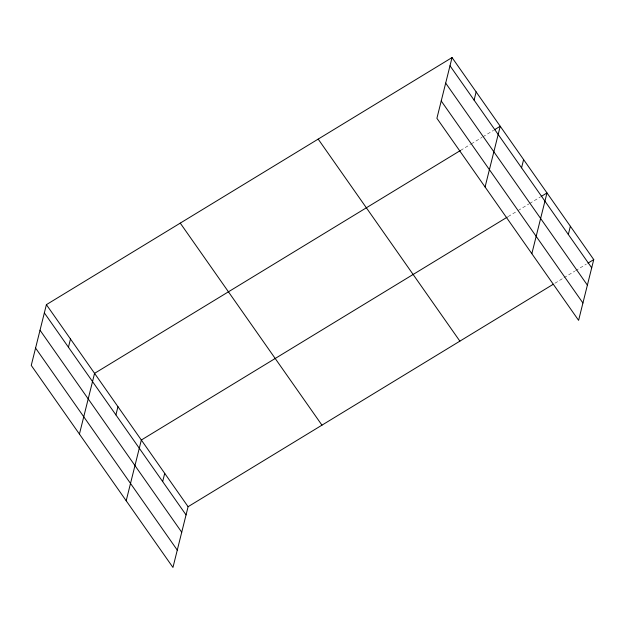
<?xml version="1.0" encoding="UTF-8"?>
<svg xmlns="http://www.w3.org/2000/svg" width="625" height="625" viewBox="0 0 625 625"><rect width="100%" height="100%" fill="white"/><g stroke="black" fill="none" stroke-linecap="round" stroke-linejoin="round"><path stroke-width="0.47" stroke-dasharray="3.12 2.34" d="M460.562 150.414L470.477 144.375M471.305 143.875L482.047 137.328M482.875 136.828L493.617 130.281M508.148 216.586L517.242 211.047M518.07 210.547L528.812 204M529.633 203.5L540.375 196.953M554.914 283.258L563.172 278.227M564 277.719L574.742 271.18M575.57 270.672L586.312 264.133"/><path stroke-width="0.94" d="M452.047 57.563L436.906 118.305L578.602 320.344L593.75 259.602L452.047 57.563L46.398 304.656L31.25 365.398L172.953 567.438L188.094 506.695L553.258 284.266M68.438 347.219L70.484 339M79.43 434.094L94.57 373.352L460.562 150.414M115.906 414.898L117.953 406.687M126.188 500.766L141.336 440.023L507.328 217.086M162.664 481.578L164.719 473.359M474.086 100.125L476.141 91.906M485.078 187L500.227 126.258L494.445 129.781M521.562 167.812L523.609 159.594M531.844 253.672L546.992 192.93L541.203 196.453M568.32 234.484L570.367 226.266M587.969 263.125L593.75 259.602M450 65.781L591.703 267.82M445.68 83.109L587.383 285.148M441.227 100.969L582.93 303.008M318.18 139.102L459.883 341.141M180.258 223.117L321.961 425.156M46.398 304.656L188.094 506.695M44.344 312.875L186.047 514.914M40.023 330.203L181.727 532.242M35.57 348.062L177.273 550.102"/></g></svg>
